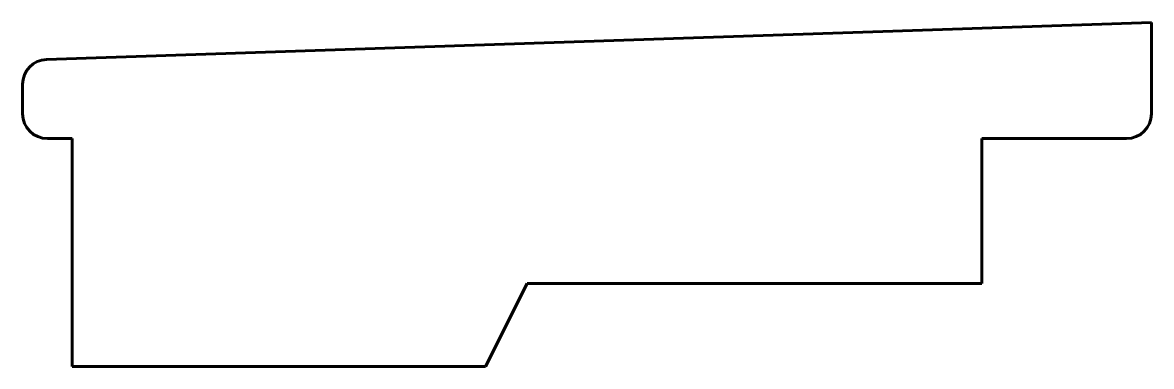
# Model space of a CAD drawing. Header units: millimetres. Extents: x -17.1 to 10.2, y 305.1 to 313.4.
import ezdxf

# ---------------------------------------------------------------- set-up
doc = ezdxf.new("R2010")
doc.units = ezdxf.units.MM
doc.linetypes.add('K5LT_BASIC', pattern=[0])

msp = doc.modelspace()

# ---------------------------------------------------------------- linework, layer by layer
at = {"color": 150, "linetype": 'K5LT_BASIC', "lineweight": 60, "true_color": 0x0080ff}
for p, q in [((10.212, 313.409), (-16.508, 312.519)), ((10.212, 311.209), (10.212, 313.409)), ((-17.088, 311.92), (-17.088, 311.209)), ((-16.488, 310.609), (-15.889, 310.609)), ((6.111, 310.609), (9.612, 310.609)), ((-5.889, 305.109), (-4.889, 307.109)), ((-4.889, 307.109), (6.111, 307.11)), ((-15.889, 305.109), (-5.889, 305.109))]:
    msp.add_line(p, q, dxfattribs=at)
for points in [[(-15.889, 310.609), (-15.889, 306.109), (-15.889, 305.109)], [(6.111, 307.11), (6.111, 307.11), (6.111, 310.609)]]:
    msp.add_lwpolyline(points, dxfattribs=at)
for centre, start, end in [((-16.488, 311.92), 91.9078, 180), ((-16.488, 311.209), 180, 270), ((9.612, 311.209), 270, 0)]:
    msp.add_arc(centre, 0.6, start, end, dxfattribs=at)

doc.saveas('drawing.dxf')
